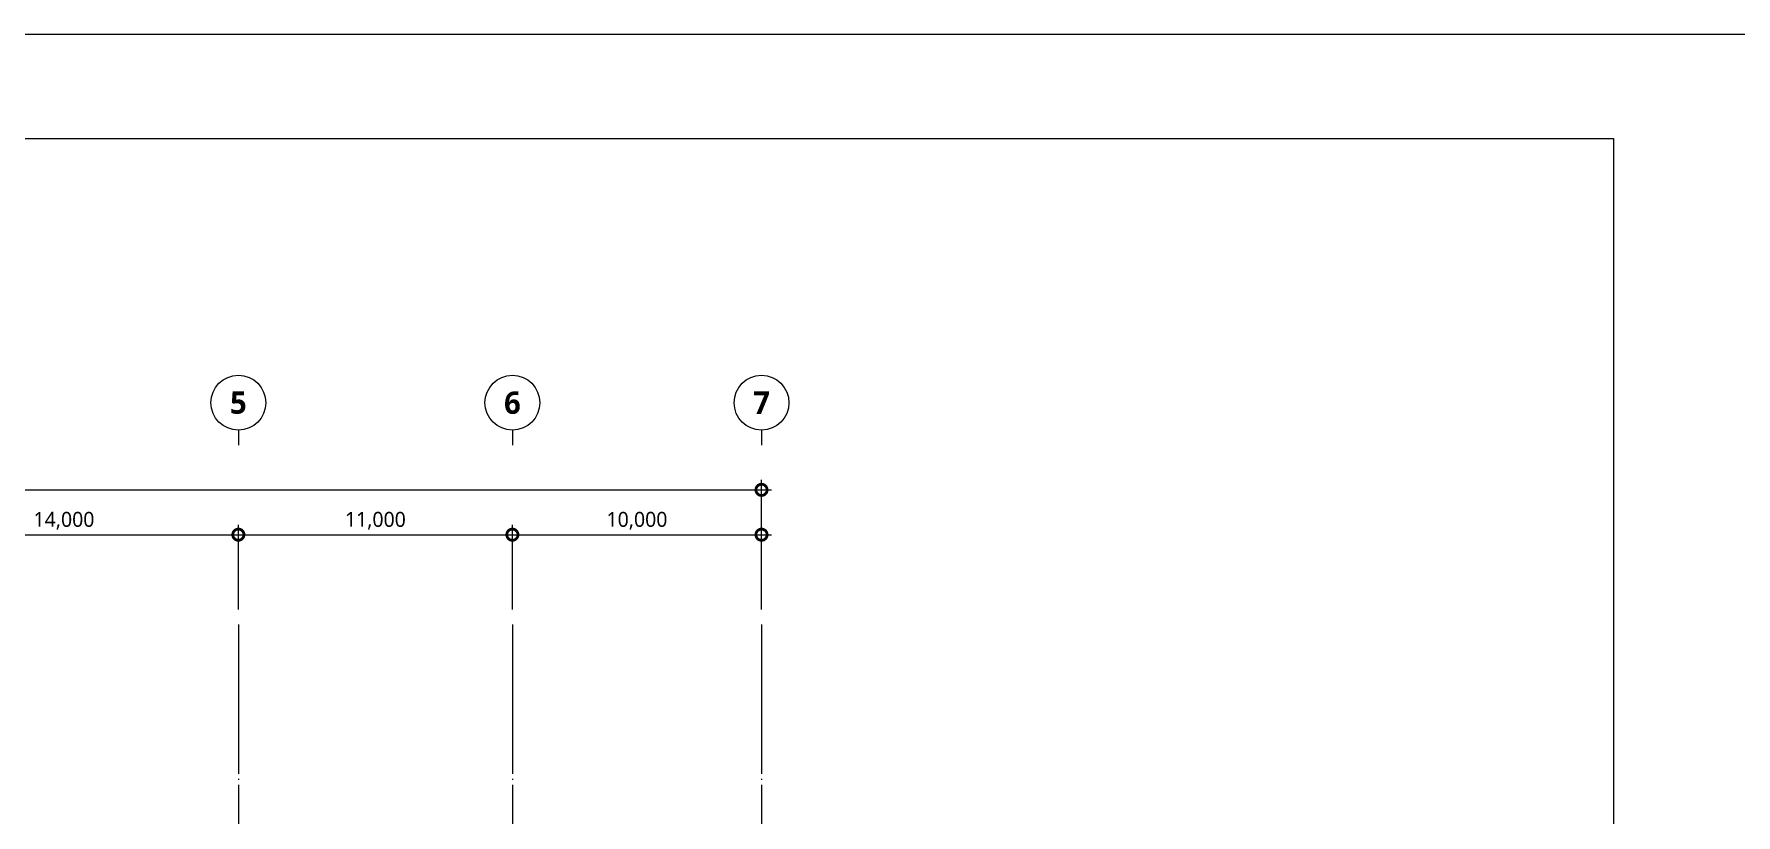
# Model space of a CAD drawing. Header units: millimetres. Extents: x -168200 to 672800, y -7409 to 118800.
# Drawn here: x 83298 to 151615, y 87448 to 118800 of the extents above; entities that cross this region are included whole.
import ezdxf
from ezdxf.enums import TextEntityAlignment as Align

# ---------------------------------------------------------------- set-up
doc = ezdxf.new("R2010")
doc.units = ezdxf.units.MM
doc.header["$LTSCALE"] = 200
doc.linetypes.add('CEN-GAUN', pattern=[32.2, 30, -1, 0.2, -1])
doc.layers.get('DEFPOINTS').update_dxf_attribs({"color": 137})
for name, color, linetype in [('1 BA', 9, 'Continuous'), ('1 CEN', 15, 'CEN-GAUN'), ('WALL-D', 3, 'Continuous')]:
    doc.layers.add(name, color=color, linetype=linetype)
doc.styles.add('$0$스타일1', font='malgun.ttf')
doc.styles.add('스타일2', font='malgunbd.ttf')
doc.dimstyles.new('CJA', dxfattribs={"dimscale": 300, "dimtxt": 2.7, "dimasz": 1, "dimexe": 2, "dimexo": 3, "dimgap": 1, "dimtad": 1, "dimdec": 0, "dimzin": 1, "dimdsep": 46, "dimlunit": 6, "dimtxsty": '$0$스타일1', "dimblk": 'CJDOT', "dimcen": 0.09, "dimdle": 1, "dimclrd": 256, "dimclre": 256, "dimclrt": 3, "dimadec": 0, "dimazin": 0, "dimtfac": 1, "dimtdec": 0, "dimtix": 1, "dimtmove": 2, "dimatfit": 3, "dimldrblk": 'CJDOT', "dimfxl": 1, "dimtolj": 1, "dimtzin": 1, "dimarcsym": 0})

# ---------------------------------------------------------------- blocks, each defined once
blk = doc.blocks.new('sheet-line')
at = {"layer": 'DEFPOINTS'}
blk.add_lwpolyline([(168200, -356400), (0, -356400), (0, -237600), (168200, -237600)], close=True, dxfattribs=at)
blk = doc.blocks.new('_DotSmall')
at = {"color": 0, "linetype": 'ByBlock', "const_width": 0.5}
blk.add_lwpolyline([(-0.0625, 0, 1), (0.0625, 0, 1)], format="xyb", close=True, dxfattribs=at)
blk = doc.blocks.new('*D52')
at = {"layer": '1 BA', "transparency": 16777216}
blk.add_line((41100, 100500), (112900, 100500), dxfattribs=at)
at = {"layer": '1 BA', "lineweight": -2, "transparency": 16777216}
for p, q in [((41500, 95700), (41500, 100900)), ((112500, 95700), (112500, 100900))]:
    blk.add_line(p, q, dxfattribs=at)
at = {"layer": 'DEFPOINTS', "color": 0, "transparency": 16777216}
for p in [(112500, 100500), (41500, 95100), (112500, 95100)]:
    blk.add_point(p, dxfattribs=at)
at = {"layer": '1 BA', "transparency": 16777216, "xscale": 900, "yscale": 900, "zscale": 900, "rotation": 180}
blk.add_blockref('_DotSmall', (41500, 100500), dxfattribs=at)
at = {"layer": '1 BA', "transparency": 16777216, "xscale": 900, "yscale": 900, "zscale": 900}
blk.add_blockref('_DotSmall', (112500, 100500), dxfattribs=at)
at = {"layer": '1 BA', "color": 0, "transparency": 16777216, "insert": (77000, 101062), "char_height": 600, "attachment_point": 5, "style": '$0$스타일1'}
blk.add_mtext('\\A1;71,000', dxfattribs=at)
blk = doc.blocks.new('CJDOT')
blk.add_line((-2, 0), (2, 0))
at = {"const_width": 0.5}
blk.add_lwpolyline([(-0.25, 0, 1), (0.25, 0, 1)], format="xyb", close=True, dxfattribs=at)
blk = doc.blocks.new('*D54')
at = {"layer": '1 BA', "lineweight": -2, "transparency": 16777216}
for p, q in [((102500, 95700), (102500, 99100)), ((112500, 95700), (112500, 99100))]:
    blk.add_line(p, q, dxfattribs=at)
at = {"layer": '1 BA', "transparency": 16777216}
blk.add_line((102100, 98700), (112900, 98700), dxfattribs=at)
at = {"layer": 'DEFPOINTS', "color": 0, "transparency": 16777216}
for p in [(112500, 98700), (102500, 95100), (112500, 95100)]:
    blk.add_point(p, dxfattribs=at)
at = {"layer": '1 BA', "transparency": 16777216, "xscale": 900, "yscale": 900, "zscale": 900, "rotation": 180}
blk.add_blockref('_DotSmall', (102500, 98700), dxfattribs=at)
at = {"layer": '1 BA', "transparency": 16777216, "xscale": 900, "yscale": 900, "zscale": 900}
blk.add_blockref('_DotSmall', (112500, 98700), dxfattribs=at)
at = {"layer": '1 BA', "color": 0, "transparency": 16777216, "insert": (107500, 99262), "char_height": 600, "attachment_point": 5, "style": '$0$스타일1'}
blk.add_mtext('\\A1;10,000', dxfattribs=at)
blk = doc.blocks.new('*D53')
at = {"layer": '1 BA', "lineweight": -2, "transparency": 16777216}
for p, q in [((91500, 95700), (91500, 99100)), ((102500, 95700), (102500, 99100))]:
    blk.add_line(p, q, dxfattribs=at)
at = {"layer": '1 BA', "transparency": 16777216}
blk.add_line((91100, 98700), (102900, 98700), dxfattribs=at)
at = {"layer": 'DEFPOINTS', "color": 0, "transparency": 16777216}
for p in [(102500, 98700), (91500, 95100), (102500, 95100)]:
    blk.add_point(p, dxfattribs=at)
at = {"layer": '1 BA', "transparency": 16777216, "xscale": 900, "yscale": 900, "zscale": 900, "rotation": 180}
blk.add_blockref('_DotSmall', (91500, 98700), dxfattribs=at)
at = {"layer": '1 BA', "transparency": 16777216, "xscale": 900, "yscale": 900, "zscale": 900}
blk.add_blockref('_DotSmall', (102500, 98700), dxfattribs=at)
at = {"layer": '1 BA', "color": 0, "transparency": 16777216, "insert": (97000, 99262), "char_height": 600, "attachment_point": 5, "style": '$0$스타일1'}
blk.add_mtext('\\A1;11,000', dxfattribs=at)
blk = doc.blocks.new('*D56')
at = {"layer": '1 BA', "lineweight": -2, "transparency": 16777216}
for p, q in [((77500, 95700), (77500, 99100)), ((91500, 95700), (91500, 99100))]:
    blk.add_line(p, q, dxfattribs=at)
at = {"layer": '1 BA', "transparency": 16777216}
blk.add_line((77100, 98700), (91900, 98700), dxfattribs=at)
at = {"layer": 'DEFPOINTS', "color": 0, "transparency": 16777216}
for p in [(91500, 98700), (77500, 95100), (91500, 95100)]:
    blk.add_point(p, dxfattribs=at)
at = {"layer": '1 BA', "transparency": 16777216, "xscale": 900, "yscale": 900, "zscale": 900, "rotation": 180}
blk.add_blockref('_DotSmall', (77500, 98700), dxfattribs=at)
at = {"layer": '1 BA', "transparency": 16777216, "xscale": 900, "yscale": 900, "zscale": 900}
blk.add_blockref('_DotSmall', (91500, 98700), dxfattribs=at)
at = {"layer": '1 BA', "color": 0, "transparency": 16777216, "insert": (84500, 99262), "char_height": 600, "attachment_point": 5, "style": '$0$스타일1'}
blk.add_mtext('\\A1;14,000', dxfattribs=at)

msp = doc.modelspace()

# ---------------------------------------------------------------- linework, layer by layer
at = {"layer": '1 BA'}
for p, q in [((91500, 102900), (91500, 102300)), ((102500, 102900), (102500, 102300)), ((112500, 102900), (112500, 102300))]:
    msp.add_line(p, q, dxfattribs=at)
for centre in [(91500, 104000), (102500, 104000), (112500, 104000)]:
    msp.add_circle(centre, 1100, dxfattribs=at)
at = {"layer": '1 CEN'}
for p, q in [((91500, 95100), (91500, 32900)), ((91500, 95100), (91500, 32900)), ((102500, 95100), (102500, 32900)), ((102500, 95100), (102500, 32900)), ((112500, 95100), (112500, 32900)), ((112500, 95100), (112500, 32900))]:
    msp.add_line(p, q, dxfattribs=at)
at = {"layer": 'DEFPOINTS'}
msp.add_line((9300, 114600), (146700, 114600), dxfattribs=at)
msp.add_lwpolyline([(9300, 114600), (146700, 114600), (146700, 4200), (9300, 4200)], close=True, dxfattribs=at)

# ---------------------------------------------------------------- block references
at = {"layer": 'WALL-D'}
msp.add_blockref('sheet-line', (0, 356400), dxfattribs=at)

# ---------------------------------------------------------------- texts
at = {"layer": '1 BA', "style": '스타일2'}
for s, p in [('5', (91500, 104000)), ('6', (102500, 104000)), ('7', (112500, 104000))]:
    msp.add_text(s, height=900, dxfattribs=at).set_placement(p, align=Align.MIDDLE)

# ---------------------------------------------------------------- dimensions: what is measured, and where the dimension line sits
at = {"layer": '1 BA'}
dim = msp.add_linear_dim(base=(112500, 100500), p1=(41500, 95100), p2=(112500, 95100), angle=180, dimstyle='CJA', override={"dimscale": 200, "dimtxt": 3, "dimasz": 4.5, "dimtxsty": '$0$스타일1', "dimblk1": 'DotSmall', "dimblk2": 'DotSmall', "dimsah": 1, "dimdle": 2, "dimclrt": 0, "dimldrblk": 'CJDOT', "dimlwd": 65535}, dxfattribs=at)
dim.commit()
dim.dimension.update_dxf_attribs({"geometry": '*D52', "text_midpoint": (77000, 101062), "dimtype": 160})
for base, p1, p2, picture, middle in [((91500, 98700), (77500, 95100), (91500, 95100), '*D56', (84500, 99262)), ((102500, 98700), (91500, 95100), (102500, 95100), '*D53', (97000, 99262)), ((112500, 98700), (102500, 95100), (112500, 95100), '*D54', (107500, 99262))]:
    dim = msp.add_linear_dim(base=base, p1=p1, p2=p2, dimstyle='CJA', override={"dimscale": 200, "dimtxt": 3, "dimasz": 4.5, "dimtxsty": '$0$스타일1', "dimblk1": 'DotSmall', "dimblk2": 'DotSmall', "dimsah": 1, "dimdle": 2, "dimclrt": 0, "dimldrblk": 'CJDOT', "dimlwd": 65535}, dxfattribs=at)
    dim.commit()
    dim.dimension.update_dxf_attribs({"geometry": picture, "text_midpoint": middle})

doc.saveas('drawing.dxf')
